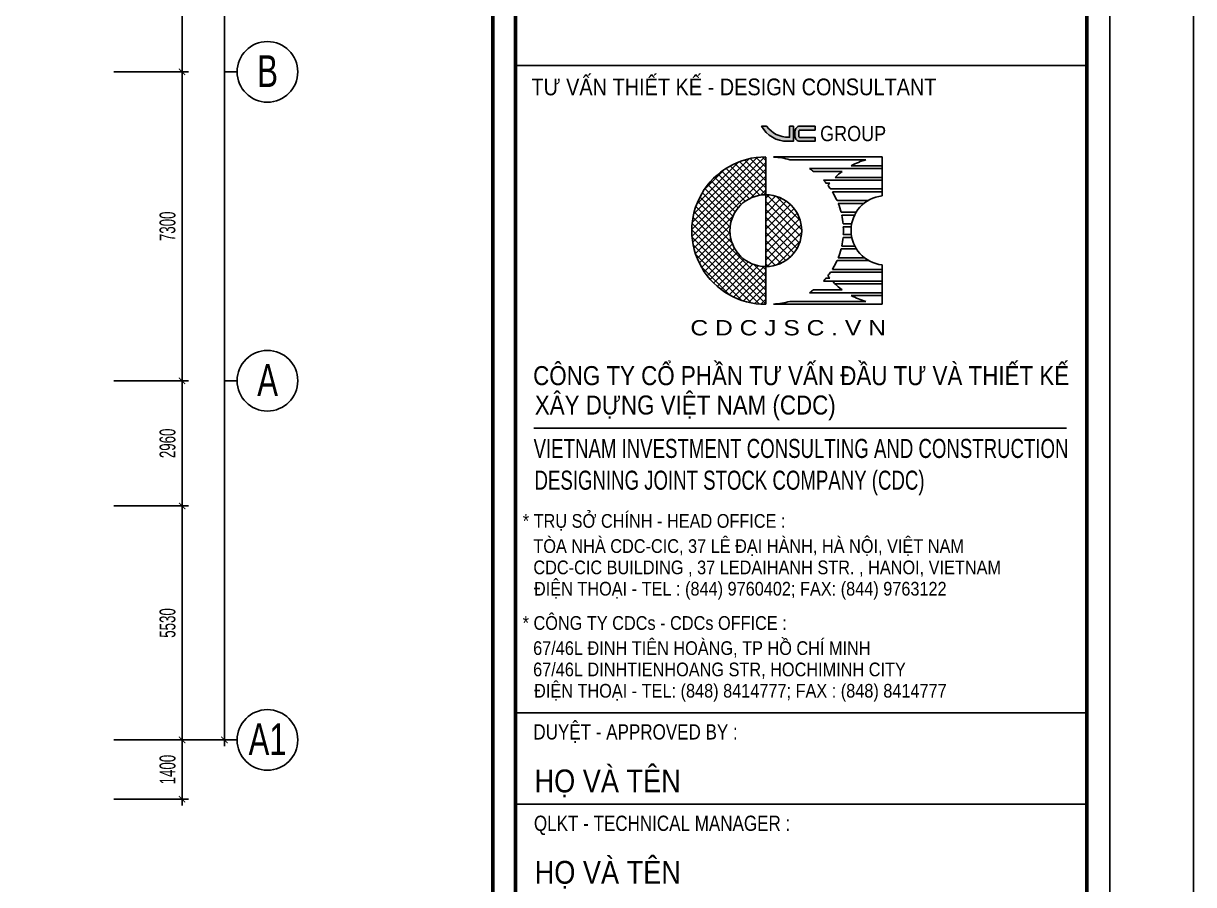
# Model space of a CAD drawing. Extents: x 71 to 3057337, y -14 to 345257.
# Drawn here: x 3029685 to 3057337, y 164077 to 184432 of the extents above; entities that cross this region are included whole.
import ezdxf
from ezdxf.enums import TextEntityAlignment as Align

# ---------------------------------------------------------------- set-up
doc = ezdxf.new("R2010")
doc.units = 0
doc.header["$LTSCALE"] = 1000
doc.header["$MEASUREMENT"] = 0
doc.header["$PDMODE"] = 3
doc.layers.get('0').update_dxf_attribs({"linetype": 'CONTINUOUS'})
doc.layers.get('Defpoints').update_dxf_attribs({"linetype": 'CONTINUOUS'})
for name, color, linetype in [('12CHI', 1, 'CONTINUOUS'), ('CDC -TEXT KHUNG', 7, 'CONTINUOUS'), ('CDC-KHUNGTEN', 7, 'CONTINUOUS'), ('CDC.02.DIM', 1, 'CONTINUOUS'), ('CDC.06.TEXT', 2, 'CONTINUOUS'), ('CDC.16.BIGTEXT', 6, 'CONTINUOUS')]:
    doc.layers.add(name, color=color, linetype=linetype)
doc.styles.add('ARIAL', font='arial.ttf', dxfattribs={"width": 0.6})
doc.styles.add('KT CDC', font='arial.ttf', dxfattribs={"width": 0.85, "height": 200})
doc.dimstyles.new('D150', dxfattribs={"dimscale": 150, "dimtxt": 2.5, "dimasz": 1, "dimexe": 1, "dimexo": 0, "dimgap": 1, "dimtad": 1, "dimdec": 0, "dimdsep": 46, "dimtxsty": 'ARIAL', "dimblk": 'ARCHTICK', "dimcen": 1, "dimdle": 1, "dimclrd": 1, "dimclre": 1, "dimclrt": 2, "dimadec": 0, "dimazin": 0, "dimtfac": 0.00072, "dimtdec": 0, "dimtix": 1, "dimtmove": 2, "dimatfit": 3, "dimldrblk": 'ARCHTICK', "dimfxl": 1, "dimtolj": 1, "dimlwd": -1, "dimlwe": -1, "dimarcsym": 0})

# ---------------------------------------------------------------- blocks, each defined once
blk = doc.blocks.new('_ARCHTICK')
at = {"color": 0, "linetype": 'ByBlock', "const_width": 0.15}
blk.add_lwpolyline([(-0.5, -0.5), (0.5, 0.5)], dxfattribs=at)
blk = doc.blocks.new('*D63')
at = {"layer": 'CDC.02.DIM', "color": 1, "transparency": 16777216}
for p, q in [((3031825, 190586), (3033584, 190586)), ((3033434, 190736), (3033434, 183136)), ((3031825, 183286), (3033584, 183286))]:
    blk.add_line(p, q, dxfattribs=at)
at = {"layer": 'Defpoints', "color": 0, "transparency": 16777216}
for p in [(3031825, 190586), (3031825, 183286), (3033434, 183286)]:
    blk.add_point(p, dxfattribs=at)
at = {"layer": 'CDC.02.DIM', "color": 1, "transparency": 16777216, "xscale": 150, "yscale": 150, "zscale": 150}
for p, rotation in [((3033434, 190586), 90), ((3033434, 183286), 270)]:
    blk.add_blockref('_ARCHTICK', p, dxfattribs=dict(at, rotation=rotation))
at = {"layer": 'CDC.02.DIM', "color": 2, "transparency": 16777216, "insert": (3033092, 186936), "char_height": 375, "attachment_point": 5, "rotation": 90, "style": 'ARIAL'}
blk.add_mtext('\\A1;7300', dxfattribs=at)
blk = doc.blocks.new('*D64')
at = {"layer": 'CDC.02.DIM', "color": 1, "transparency": 16777216}
for p, q in [((3033434, 183436), (3033434, 175836)), ((3031825, 183286), (3033584, 183286)), ((3031825, 175986), (3033584, 175986))]:
    blk.add_line(p, q, dxfattribs=at)
at = {"layer": 'Defpoints', "color": 0, "transparency": 16777216}
for p in [(3031825, 183286), (3031825, 175986), (3033434, 175986)]:
    blk.add_point(p, dxfattribs=at)
at = {"layer": 'CDC.02.DIM', "color": 1, "transparency": 16777216, "xscale": 150, "yscale": 150, "zscale": 150}
for p, rotation in [((3033434, 183286), 90), ((3033434, 175986), 270)]:
    blk.add_blockref('_ARCHTICK', p, dxfattribs=dict(at, rotation=rotation))
at = {"layer": 'CDC.02.DIM', "color": 2, "transparency": 16777216, "insert": (3033092, 179636), "char_height": 375, "attachment_point": 5, "rotation": 90, "style": 'ARIAL'}
blk.add_mtext('\\A1;7300', dxfattribs=at)
blk = doc.blocks.new('*D65')
at = {"layer": 'CDC.02.DIM', "color": 1, "transparency": 16777216}
for p, q in [((3034434, 167346), (3034434, 222937)), ((3031825, 222787), (3034584, 222787)), ((3031825, 167496), (3034584, 167496))]:
    blk.add_line(p, q, dxfattribs=at)
at = {"layer": 'Defpoints', "color": 0, "transparency": 16777216}
for p in [(3031825, 222787), (3034434, 222787), (3031825, 167496)]:
    blk.add_point(p, dxfattribs=at)
at = {"layer": 'CDC.02.DIM', "color": 1, "transparency": 16777216, "xscale": 150, "yscale": 150, "zscale": 150}
for p, rotation in [((3034434, 222787), 90), ((3034434, 167496), 270)]:
    blk.add_blockref('_ARCHTICK', p, dxfattribs=dict(at, rotation=rotation))
at = {"layer": 'CDC.02.DIM', "color": 2, "transparency": 16777216, "insert": (3034092, 195141), "char_height": 375, "attachment_point": 5, "rotation": 90, "style": 'ARIAL'}
blk.add_mtext('\\A1;55290', dxfattribs=at)
blk = doc.blocks.new('*D84')
at = {"layer": 'CDC.02.DIM', "color": 1, "transparency": 16777216}
for p, q in [((3031825, 175986), (3033584, 175986)), ((3033434, 176136), (3033434, 172876)), ((3031825, 173026), (3033584, 173026))]:
    blk.add_line(p, q, dxfattribs=at)
at = {"layer": 'Defpoints', "color": 0, "transparency": 16777216}
for p in [(3031825, 175986), (3031825, 173026), (3033434, 173026)]:
    blk.add_point(p, dxfattribs=at)
at = {"layer": 'CDC.02.DIM', "color": 1, "transparency": 16777216, "xscale": 150, "yscale": 150, "zscale": 150}
for p, rotation in [((3033434, 175986), 90), ((3033434, 173026), 270)]:
    blk.add_blockref('_ARCHTICK', p, dxfattribs=dict(at, rotation=rotation))
at = {"layer": 'CDC.02.DIM', "color": 2, "transparency": 16777216, "insert": (3033093, 174506), "char_height": 375, "attachment_point": 5, "rotation": 90, "style": 'ARIAL'}
blk.add_mtext('\\A1;2960', dxfattribs=at)
blk = doc.blocks.new('*D85')
at = {"layer": 'CDC.02.DIM', "color": 1, "transparency": 16777216}
for p, q in [((3033434, 173176), (3033434, 167346)), ((3031825, 173026), (3033584, 173026)), ((3031825, 167496), (3033584, 167496))]:
    blk.add_line(p, q, dxfattribs=at)
at = {"layer": 'Defpoints', "color": 0, "transparency": 16777216}
for p in [(3031825, 173026), (3031825, 167496), (3033434, 167496)]:
    blk.add_point(p, dxfattribs=at)
at = {"layer": 'CDC.02.DIM', "color": 1, "transparency": 16777216, "xscale": 150, "yscale": 150, "zscale": 150}
for p, rotation in [((3033434, 173026), 90), ((3033434, 167496), 270)]:
    blk.add_blockref('_ARCHTICK', p, dxfattribs=dict(at, rotation=rotation))
at = {"layer": 'CDC.02.DIM', "color": 2, "transparency": 16777216, "insert": (3033092, 170261), "char_height": 375, "attachment_point": 5, "rotation": 90, "style": 'ARIAL'}
blk.add_mtext('\\A1;5530', dxfattribs=at)
blk = doc.blocks.new('*D262')
at = {"layer": 'CDC.02.DIM', "color": 1, "transparency": 16777216}
for p, q in [((3033434, 167646), (3033434, 165946)), ((3031825, 167496), (3033584, 167496)), ((3031825, 166096), (3033584, 166096))]:
    blk.add_line(p, q, dxfattribs=at)
at = {"layer": 'Defpoints', "color": 0, "transparency": 16777216}
for p in [(3031825, 167496), (3031825, 166096), (3033434, 166096)]:
    blk.add_point(p, dxfattribs=at)
at = {"layer": 'CDC.02.DIM', "color": 1, "transparency": 16777216, "xscale": 150, "yscale": 150, "zscale": 150}
for p, rotation in [((3033434, 167496), 90), ((3033434, 166096), 270)]:
    blk.add_blockref('_ARCHTICK', p, dxfattribs=dict(at, rotation=rotation))
at = {"layer": 'CDC.02.DIM', "color": 2, "transparency": 16777216, "insert": (3033093, 166796), "char_height": 375, "attachment_point": 5, "rotation": 90, "style": 'ARIAL'}
blk.add_mtext('\\A1;1400', dxfattribs=at)
blk = doc.blocks.new('LOGOmoi')
at = {"layer": 'CDC -TEXT KHUNG'}
h = blk.add_hatch(color=1, dxfattribs=at)
h.paths.add_polyline_path([(1.458, 5.453), (1.257, 5.453), (1.257, 4.876), (1.208, 4.876, -0.237912), (0.058, 5.453), (-0.203, 5.453, 0.272847), (1.139, 4.665), (1.458, 4.665)])
h.paths.add_polyline_path([(2.588, 5.453), (1.796, 5.453, 0.414214), (1.539, 5.196), (1.539, 4.922, 0.414214), (1.796, 4.665), (2.588, 4.665), (2.588, 4.866), (1.796, 4.866, -0.414214), (1.739, 4.922), (1.739, 5.196, -0.414214), (1.796, 5.253), (2.588, 5.253)])
h = blk.add_hatch(dxfattribs=at)
h.set_pattern_fill('ANSI37', color=102, scale=2.293939, angle=360, style=0)
h.set_pattern_definition([(45, (-2844.4439, 636.61023), (-0.178426552, 0.178426553), []), (135, (-2844.4439, 636.61023), (-0.178426552, -0.178426553), [])])
edge = h.paths.add_edge_path()
edge.add_arc((0.017, -0.003), 1.874, 90, 270)
edge.add_line((0.017, -1.876), (0.017, -3.844))
edge.add_line((0.017, -3.844), (-0.171, -3.839))
edge.add_line((-0.171, -3.839), (-0.36, -3.826))
edge.add_line((-0.36, -3.826), (-0.547, -3.803))
edge.add_line((-0.547, -3.803), (-0.733, -3.77))
edge.add_line((-0.733, -3.77), (-0.917, -3.729))
edge.add_line((-0.917, -3.729), (-1.099, -3.679))
edge.add_line((-1.099, -3.679), (-1.278, -3.619))
edge.add_line((-1.278, -3.619), (-1.454, -3.551))
edge.add_line((-1.454, -3.551), (-1.626, -3.475))
edge.add_line((-1.626, -3.475), (-1.795, -3.39))
edge.add_line((-1.795, -3.39), (-1.959, -3.297))
edge.add_line((-1.959, -3.297), (-2.119, -3.196))
edge.add_line((-2.119, -3.196), (-2.273, -3.088))
edge.add_line((-2.273, -3.088), (-2.422, -2.972))
edge.add_line((-2.422, -2.972), (-2.564, -2.848))
edge.add_line((-2.564, -2.848), (-2.701, -2.718))
edge.add_line((-2.701, -2.718), (-2.831, -2.582))
edge.add_line((-2.831, -2.582), (-2.954, -2.439))
edge.add_line((-2.954, -2.439), (-3.07, -2.29))
edge.add_line((-3.07, -2.29), (-3.179, -2.136))
edge.add_line((-3.179, -2.136), (-3.28, -1.976))
edge.add_line((-3.28, -1.976), (-3.373, -1.812))
edge.add_line((-3.373, -1.812), (-3.458, -1.644))
edge.add_line((-3.458, -1.644), (-3.534, -1.471))
edge.add_line((-3.534, -1.471), (-3.602, -1.295))
edge.add_line((-3.602, -1.295), (-3.661, -1.116))
edge.add_line((-3.661, -1.116), (-3.712, -0.934))
edge.add_line((-3.712, -0.934), (-3.753, -0.75))
edge.add_line((-3.753, -0.75), (-3.785, -0.564))
edge.add_line((-3.785, -0.564), (-3.808, -0.377))
edge.add_line((-3.808, -0.377), (-3.822, -0.189))
edge.add_line((-3.822, -0.189), (-3.827, 0))
edge.add_line((-3.827, 0), (-3.822, 0.189))
edge.add_line((-3.822, 0.189), (-3.808, 0.377))
edge.add_line((-3.808, 0.377), (-3.785, 0.564))
edge.add_line((-3.785, 0.564), (-3.753, 0.75))
edge.add_line((-3.753, 0.75), (-3.712, 0.934))
edge.add_line((-3.712, 0.934), (-3.661, 1.116))
edge.add_line((-3.661, 1.116), (-3.602, 1.295))
edge.add_line((-3.602, 1.295), (-3.534, 1.471))
edge.add_line((-3.534, 1.471), (-3.458, 1.644))
edge.add_line((-3.458, 1.644), (-3.373, 1.812))
edge.add_line((-3.373, 1.812), (-3.28, 1.976))
edge.add_line((-3.28, 1.976), (-3.179, 2.136))
edge.add_line((-3.179, 2.136), (-3.07, 2.29))
edge.add_line((-3.07, 2.29), (-2.954, 2.439))
edge.add_line((-2.954, 2.439), (-2.831, 2.582))
edge.add_line((-2.831, 2.582), (-2.701, 2.718))
edge.add_line((-2.701, 2.718), (-2.564, 2.848))
edge.add_line((-2.564, 2.848), (-2.422, 2.972))
edge.add_line((-2.422, 2.972), (-2.273, 3.088))
edge.add_line((-2.273, 3.088), (-2.119, 3.196))
edge.add_line((-2.119, 3.196), (-1.959, 3.297))
edge.add_line((-1.959, 3.297), (-1.795, 3.39))
edge.add_line((-1.795, 3.39), (-1.626, 3.475))
edge.add_line((-1.626, 3.475), (-1.454, 3.551))
edge.add_line((-1.454, 3.551), (-1.278, 3.619))
edge.add_line((-1.278, 3.619), (-1.099, 3.679))
edge.add_line((-1.099, 3.679), (-0.917, 3.729))
edge.add_line((-0.917, 3.729), (-0.733, 3.77))
edge.add_line((-0.733, 3.77), (-0.547, 3.803))
edge.add_line((-0.547, 3.803), (-0.36, 3.826))
edge.add_line((-0.36, 3.826), (-0.171, 3.839))
edge.add_line((-0.171, 3.839), (0.017, 3.844))
edge.add_line((0.017, 3.844), (0.017, 1.871))
h = blk.add_hatch(dxfattribs=at)
h.set_pattern_fill('ANSI37', color=1, scale=2.293939, angle=360, style=0)
h.set_pattern_definition([(45, (-486.53502, -144.21504), (-0.20275745, 0.20275745), []), (135, (-486.53502, -144.21504), (-0.20275745, -0.20275745), [])])
h.paths.add_polyline_path([(0.017, 1.871), (0.017, -1.812), (0.017, -1.876, 0.414214), (1.891, -0.003, 0.414214)])
at = {"layer": 'CDC -TEXT KHUNG', "color": 102}
for p, q in [((0.017, 3.844), (0.017, -1.812)), ((0.422, 3.849), (6.095, 3.849)), ((1.279, 3.701), (5.239, 3.701)), ((6.095, 3.849), (6.095, 1.812)), ((2.296, 3.242), (6.095, 3.242)), ((2.511, 3.093), (4.006, 3.093)), ((4.474, 3.39), (6.095, 3.39)), ((3.027, 2.634), (6.095, 2.634)), ((3.159, 2.485), (3.358, 2.485)), ((3.638, 2.782), (6.095, 2.782)), ((3.396, 2.175), (6.095, 2.175)), ((3.493, 2.026), (6.095, 2.026)), ((3.736, 1.567), (5.365, 1.567)), ((3.798, 1.418), (5.152, 1.418)), ((3.948, 0.959), (4.747, 0.959)), ((3.983, 0.81), (4.664, 0.81)), ((4.053, 0.351), (4.509, 0.351)), ((4.064, 0.203), (4.486, 0.203)), ((4.053, -0.351), (4.509, -0.351)), ((4.064, -0.203), (4.486, -0.203)), ((3.948, -0.959), (4.747, -0.959)), ((3.983, -0.81), (4.664, -0.81)), ((0.017, -1.812), (0.017, -3.844)), ((3.736, -1.567), (5.365, -1.567)), ((3.798, -1.418), (5.152, -1.418)), ((6.095, -1.788), (6.095, -3.844)), ((3.396, -2.175), (6.095, -2.175)), ((3.493, -2.026), (6.095, -2.026)), ((3.027, -2.634), (6.095, -2.634)), ((3.159, -2.485), (3.358, -2.485)), ((3.638, -2.782), (6.095, -2.782)), ((2.296, -3.242), (6.095, -3.242)), ((2.511, -3.093), (4.006, -3.093)), ((4.474, -3.39), (6.095, -3.39)), ((0.013, -3.844), (0.017, -3.844)), ((0.422, -3.844), (6.095, -3.844)), ((1.279, -3.696), (5.239, -3.696))]:
    blk.add_line(p, q, dxfattribs=at)
at = {"layer": 'CDC -TEXT KHUNG'}
blk.add_line((3.781, 1.212), (3.781, 1.212), dxfattribs=at)
at = {"layer": 'CDC -TEXT KHUNG', "color": 1}
for points in [[(1.458, 5.453), (1.257, 5.453), (1.257, 4.876), (1.208, 4.876, -0.237912), (0.058, 5.453), (-0.203, 5.453, 0.272847), (1.139, 4.665), (1.458, 4.665)], [(2.588, 5.453), (1.796, 5.453, 0.414214), (1.539, 5.196), (1.539, 4.922, 0.414214), (1.796, 4.665), (2.588, 4.665), (2.588, 4.866), (1.796, 4.866, -0.414214), (1.739, 4.922), (1.739, 5.196, -0.414214), (1.796, 5.253), (2.588, 5.253)]]:
    blk.add_lwpolyline(points, format="xyb", close=True, dxfattribs=at)
at = {"layer": 'CDC -TEXT KHUNG', "color": 102}
blk.add_circle((0.017, -0.003), 1.874, dxfattribs=at)
blk.add_arc((0, 0), 3.849, 89.74488, 270.25512, dxfattribs=at)
at = {"layer": 'CDC -TEXT KHUNG', "color": 112}
blk.add_ellipse((0.22, 0), major_axis=(-2.722, 2.722), ratio=1, start_param=-1.064136, end_param=-0.838054, dxfattribs=at)
at = {"layer": 'CDC -TEXT KHUNG', "color": 102}
for centre, major_axis, start_param, end_param in [((6.298, 0), (2.722, 2.722), 1.064136, 1.278853), ((0.22, 0), (-2.722, 2.722), -1.423028, -1.355019), ((6.298, 0), (-2.722, 2.722), -0.147768, -0.022458), ((0.22, 0), (2.722, 2.722), 6.199614, 6.251308), ((6.298, 0), (-2.722, 2.722), 0.083571, 0.124553), ((0.22, 0), (-2.722, 2.722), 4.527318, 4.587836), ((0.22, 0), (-2.722, 2.722), 4.346177, 4.481253), ((0.22, 0), (-2.722, 2.722), 4.178765, 4.304301), ((6.275, 0.012), (1.279, 1.279), 0.884906, 3.827483), ((0.22, 0), (2.722, 2.722), 5.589142, 5.7099), ((0.22, 0), (2.722, 2.722), 5.445131, 5.550443), ((0.22, 0), (-2.722, 2.722), 3.714878, 3.835636), ((0.22, 0), (-2.722, 2.722), 3.549681, 3.675216), ((0.22, 0), (2.722, 2.722), 4.943525, 5.078601), ((0.22, 0), (2.722, 2.722), 4.836942, 4.89746), ((6.298, 0), (-2.722, 2.722), 1.446243, 1.487225), ((0.22, 0), (-2.722, 2.722), 3.17347, 3.225164), ((6.298, 0), (-2.722, 2.722), 1.538919, 1.718564), ((0.22, 0), (-2.722, 2.722), 2.925816, 2.993825), ((6.298, 0), (2.722, 2.722), 3.433536, 3.648253), ((0.22, 0.005), (2.722, 2.722), 3.979647, 4.205729)]:
    blk.add_ellipse(centre, major_axis=major_axis, ratio=1, start_param=start_param, end_param=end_param, dxfattribs=at)
at = {"layer": 'CDC -TEXT KHUNG', "color": 1, "style": 'KT CDC', "width": 0.85}
blk.add_text('GROUP', height=0.792, dxfattribs=at).set_placement((2.853, 4.674))
at = {"layer": 'CDC -TEXT KHUNG', "color": 102, "style": 'KT CDC', "width": 1.15}
blk.add_text('C D C J S C . V N', height=0.8, dxfattribs=at).set_placement((-3.921, -5.472))
blk = doc.blocks.new('KHUNG TEN')
at = {"layer": 'CDC-KHUNGTEN', "color": 6, "lineweight": 25}
for p, q in [((82700, 28900), (75200, 28900)), ((82700, 20400), (75200, 20400)), ((82700, 19200), (75200, 19200))]:
    blk.add_line(p, q, dxfattribs=at)
at = {"layer": 'CDC-KHUNGTEN', "color": 6}
blk.add_line((75439, 24136), (82433, 24136), dxfattribs=at)
at = {"layer": 'CDC-KHUNGTEN', "color": 8}
blk.add_lwpolyline([(75096, 1100), (83000, 1100), (83000, 58300), (3000, 58300), (3000, 1100), (75096, 1100)], dxfattribs=at)
at = {"layer": 'CDC-KHUNGTEN', "color": 255, "lineweight": 60}
blk.add_lwpolyline([(74900, 1400), (74900, 58000), (3300, 58000), (3300, 1400), (74900, 1400)], close=True, dxfattribs=at)
blk.add_lwpolyline([(75200, 1400), (82700, 1400), (82700, 58000), (75200, 58000), (75200, 1400)], dxfattribs=at)
at = {"layer": 'Defpoints', "color": 1, "ltscale": 0.2}
blk.add_lwpolyline([(0, 0), (0, 59400), (84100, 59400), (84100, 0), (0, 0)], close=True, dxfattribs=at)
at = {"layer": 'CDC-KHUNGTEN', "xscale": 251.3908497502836, "yscale": 251.3908497502836, "zscale": 251.3908497502836}
blk.add_blockref('LOGOmoi', (78480, 26732), dxfattribs=at)
at = {"layer": 'CDC -TEXT KHUNG', "style": 'KT CDC', "width": 0.85}
blk.add_text('TƯ VẤN THIẾT KẾ - DESIGN CONSULTANT', height=220, dxfattribs=at).set_placement((78066, 28509), align=Align.CENTER)
at = {"layer": 'CDC-KHUNGTEN', "color": 6}
for s, height, style, width, p in [('CÔNG TY CỔ PHẦN TƯ VẤN ÐẦU TƯ VÀ THIẾT KẾ', 250, 'KT CDC', 0.84, (75430, 24703)), ('XÂY DỰNG VIỆT NAM (CDC)', 250, 'KT CDC', 0.84, (75452, 24317)), ('VIETNAM INVESTMENT CONSULTING AND CONSTRUCTION ', 250, 'KT CDC', 0.7, (75436, 23747)), ('DESIGNING JOINT STOCK COMPANY (CDC)', 250, 'KT CDC', 0.7, (75448, 23330)), ('* TRỤ SỞ CHÍNH - HEAD OFFICE :', 180, 'KT CDC', 0.85, (75294, 22830)), ('TÒA NHÀ CDC-CIC, 37 LÊ ĐẠI HÀNH, HÀ NỘI, VIỆT NAM', 180, 'KT CDC', 0.85, (75433, 22500)), ('CDC-CIC BUILDING , 37 LEDAIHANH STR. , HANOI, VIETNAM', 180, 'KT CDC', 0.85, (75433, 22220)), ('ĐIỆN THOẠI - TEL : (844) 9760402; FAX: (844) 9763122', 180, 'KT CDC', 0.85, (75441, 21940)), ('* CÔNG TY CDCs - CDCs OFFICE :', 180, 'KT CDC', 0.85, (75292, 21490)), ('67/46L ĐINH TIÊN HOÀNG, TP HỒ CHÍ MINH', 180, 'KT CDC', 0.85, (75430, 21160)), ('67/46L DINHTIENHOANG STR, HOCHIMINH CITY', 180, 'KT CDC', 0.85, (75430, 20880)), ('ĐIỆN THOẠI - TEL: (848) 8414777; FAX : (848) 8414777', 180, 'KT CDC', 0.85, (75442, 20600)), ('DUYỆT - APPROVED BY :', 200, 'ARIAL', 0.8, (75433, 20050)), ('QLKT - TECHNICAL MANAGER :', 200, 'ARIAL', 0.8, (75440, 18850))]:
    blk.add_text(s, height=height, dxfattribs=dict(at, style=style, width=width)).set_placement(p)
at = {"layer": 'CDC-KHUNGTEN', "color": 7, "style": 'KT CDC', "width": 0.85}
for p in [(75448, 19356), (75450, 18156)]:
    blk.add_text('HỌ VÀ TÊN', height=300, dxfattribs=at).set_placement(p)

msp = doc.modelspace()

# ---------------------------------------------------------------- linework, layer by layer
at = {"layer": '12CHI'}
for p, q in [((3034735.7, 183286.3), (3034433.8, 183286.3)), ((3034735.7, 175986.3), (3034433.8, 175986.3)), ((3034735.7, 167496.3), (3034433.8, 167496.3))]:
    msp.add_line(p, q, dxfattribs=at)
for centre in [(3035451.6, 183286.3), (3035451.6, 175986.3), (3035451.6, 167496.3)]:
    msp.add_circle(centre, 715.9, dxfattribs=at)

# ---------------------------------------------------------------- block references
at = {"layer": 'CDC.06.TEXT', "xscale": 1.799999996948813, "yscale": 1.799999996948813, "zscale": 1.799999996948813}
msp.add_blockref('KHUNG TEN', (2905956.6, 131416.7), dxfattribs=at)

# ---------------------------------------------------------------- texts
at = {"layer": 'CDC.16.BIGTEXT', "char_height": 750, "width": 696.96, "attachment_point": 2, "line_spacing_factor": 0.938532}
for s, insert in [('{\\fArial|b0|i0|c0|p34;\\W0.7;B}', (3035456.2, 183678.8)), ('{\\fArial|b0|i0|c0|p34;\\W0.7;A}', (3035456.2, 176378.8)), ('{\\fArial|b0|i0|c0|p34;\\W0.7;A1}', (3035456.2, 167888.8))]:
    msp.add_mtext(s, dxfattribs=dict(at, insert=insert))

# ---------------------------------------------------------------- dimensions: what is measured, and where the dimension line sits
at = {"layer": 'CDC.02.DIM'}
for base, p1, p2, picture, middle in [((3034433.8, 222786.6), (3031825.1, 167496.3), (3031825.1, 222786.6), '*D65', (3034092.3, 195141.4)), ((3033434, 183286.3), (3031825.1, 190586.3), (3031825.1, 183286.3), '*D63', (3033092.4, 186936.3)), ((3033434, 175986.3), (3031825.1, 183286.3), (3031825.1, 175986.3), '*D64', (3033092.4, 179636.3)), ((3033434, 173026.3), (3031825.1, 175986.3), (3031825.1, 173026.3), '*D84', (3033092.5, 174506.3)), ((3033434, 167496.3), (3031825.1, 173026.3), (3031825.1, 167496.3), '*D85', (3033092.4, 170261.3)), ((3033434, 166096.3), (3031825.1, 167496.3), (3031825.1, 166096.3), '*D262', (3033092.5, 166796.3))]:
    dim = msp.add_linear_dim(base=base, p1=p1, p2=p2, angle=90, dimstyle='D150', dxfattribs=at)
    dim.commit()
    dim.dimension.update_dxf_attribs({"geometry": picture, "text_midpoint": middle})

doc.saveas('drawing.dxf')
